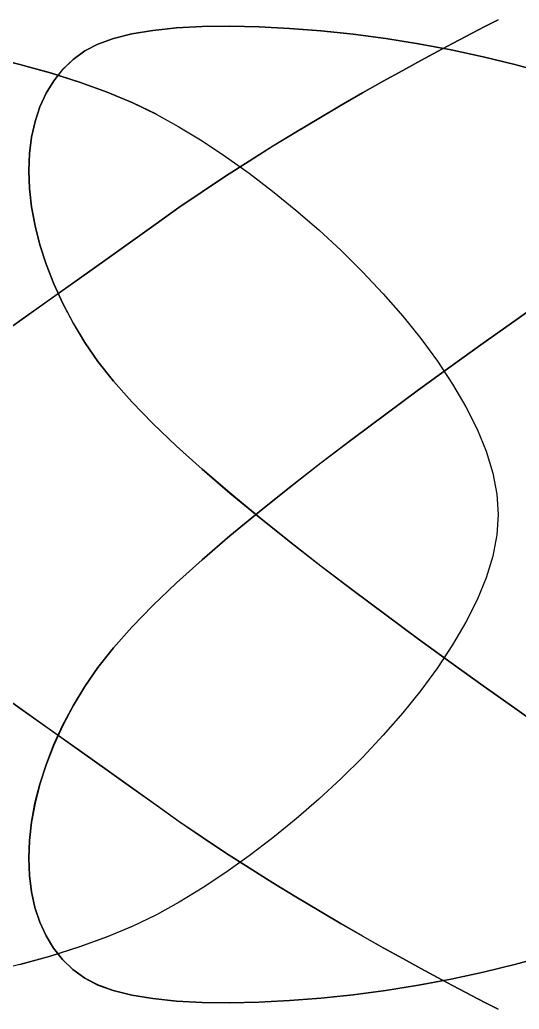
# Model space of a CAD drawing. Header units: metres. Extents: x -872 to 880, y -160 to 160.
# Drawn here: x -234.7 to -73.2, y -160 to 160 of the extents above; entities that cross this region are included whole.
import ezdxf

# ---------------------------------------------------------------- set-up
doc = ezdxf.new("R2010")
doc.units = ezdxf.units.M

msp = doc.modelspace()

# ---------------------------------------------------------------- linework, layer by layer
for p, q in [((-80.458374, 159.7707, -311.76917), (-79.999985, 160.00003, -311.76917)), ((-80.458374, 159.7707, -311.76917), (-79.999985, 160.00003, -311.76917)), ((-79.999985, 160.00003, -311.76917), (-80.457504, 159.77051, -311.76917)), ((-79.999985, 160.00003, -311.76917), (-80.457504, 159.77051, -311.76917)), ((-191.65091, 156.57669, -311.76917), (-184.02328, 157.35823, -311.76917)), ((-191.65091, 156.57669, -311.76917), (-184.02328, 157.35823, -311.76917)), ((-184.02176, 157.3605, -311.76917), (-191.65054, 156.57886, -311.76917)), ((-184.02176, 157.3605, -311.76917), (-191.65054, 156.57886, -311.76917)), ((-184.02328, 157.35823, -311.76917), (-175.70132, 157.80742, -311.76917)), ((-184.02328, 157.35823, -311.76917), (-175.70132, 157.80742, -311.76917)), ((-175.69853, 157.80978, -311.76917), (-184.02176, 157.3605, -311.76917)), ((-175.69853, 157.80978, -311.76917), (-184.02176, 157.3605, -311.76917)), ((-175.70132, 157.80742, -311.76917), (-166.77774, 157.93127, -311.76917)), ((-175.70132, 157.80742, -311.76917), (-166.77774, 157.93127, -311.76917)), ((-166.77356, 157.93372, -311.76917), (-175.69853, 157.80978, -311.76917)), ((-166.77356, 157.93372, -311.76917), (-175.69853, 157.80978, -311.76917)), ((-166.77774, 157.93127, -311.76917), (-157.34518, 157.73683, -311.76917)), ((-166.77774, 157.93127, -311.76917), (-157.34518, 157.73683, -311.76917)), ((-157.33957, 157.73932, -311.76917), (-166.77356, 157.93372, -311.76917)), ((-157.33957, 157.73932, -311.76917), (-166.77356, 157.93372, -311.76917)), ((-157.34518, 157.73683, -311.76917), (-147.49635, 157.23111, -311.76917)), ((-157.34518, 157.73683, -311.76917), (-147.49635, 157.23111, -311.76917)), ((-147.48926, 157.23364, -311.76917), (-157.33957, 157.73932, -311.76917)), ((-147.48926, 157.23364, -311.76917), (-157.33957, 157.73932, -311.76917)), ((-147.49635, 157.23111, -311.76917), (-137.32391, 156.42114, -311.76917)), ((-147.49635, 157.23111, -311.76917), (-137.32391, 156.42114, -311.76917)), ((-137.31534, 156.42369, -311.76917), (-147.48926, 157.23364, -311.76917)), ((-137.31534, 156.42369, -311.76917), (-147.48926, 157.23364, -311.76917)), ((-86.87036, 156.49303, -311.76917), (-83.95088, 157.99683, -311.76917)), ((-86.87036, 156.49303, -311.76917), (-83.95088, 157.99683, -311.76917)), ((-83.948074, 157.99623, -311.76917), (-86.86653, 156.4922, -311.76917)), ((-83.948074, 157.99623, -311.76917), (-86.86653, 156.4922, -311.76917)), ((-83.95088, 157.99683, -311.76917), (-81.79445, 159.09618, -311.76917)), ((-83.95088, 157.99683, -311.76917), (-81.79445, 159.09618, -311.76917)), ((-81.79263, 159.0958, -311.76917), (-83.948074, 157.99623, -311.76917)), ((-81.79263, 159.0958, -311.76917), (-83.948074, 157.99623, -311.76917)), ((-81.79445, 159.09618, -311.76917), (-80.458374, 159.7707, -311.76917)), ((-81.79445, 159.09618, -311.76917), (-80.458374, 159.7707, -311.76917)), ((-80.457504, 159.77051, -311.76917), (-81.79263, 159.0958, -311.76917)), ((-80.457504, 159.77051, -311.76917), (-81.79263, 159.0958, -311.76917)), ((-204.45396, 153.99033, -311.76917), (-209.44319, 152.16939, -311.76917)), ((-204.45396, 153.99033, -311.76917), (-209.44319, 152.16939, -311.76917)), ((-209.44098, 152.16779, -311.76917), (-204.45244, 153.98848, -311.76917)), ((-209.44098, 152.16779, -311.76917), (-204.45244, 153.98848, -311.76917)), ((-198.49219, 155.45781, -311.76917), (-204.45396, 153.99033, -311.76917)), ((-198.49219, 155.45781, -311.76917), (-204.45396, 153.99033, -311.76917)), ((-204.45244, 153.98848, -311.76917), (-198.49152, 155.45578, -311.76917)), ((-204.45244, 153.98848, -311.76917), (-198.49152, 155.45578, -311.76917)), ((-191.65054, 156.57886, -311.76917), (-198.49219, 155.45781, -311.76917)), ((-191.65054, 156.57886, -311.76917), (-198.49219, 155.45781, -311.76917)), ((-198.49152, 155.45578, -311.76917), (-191.65091, 156.57669, -311.76917)), ((-198.49152, 155.45578, -311.76917), (-191.65091, 156.57669, -311.76917)), ((-137.32391, 156.42114, -311.76917), (-126.92058, 155.31395, -311.76917)), ((-137.32391, 156.42114, -311.76917), (-126.92058, 155.31395, -311.76917)), ((-126.91051, 155.3165, -311.76917), (-137.31534, 156.42369, -311.76917)), ((-126.91051, 155.3165, -311.76917), (-137.31534, 156.42369, -311.76917)), ((-126.92058, 155.31395, -311.76917), (-116.37901, 153.91655, -311.76917)), ((-126.92058, 155.31395, -311.76917), (-116.37901, 153.91655, -311.76917)), ((-116.36746, 153.9191, -311.76917), (-126.91051, 155.3165, -311.76917)), ((-116.36746, 153.9191, -311.76917), (-126.91051, 155.3165, -311.76917)), ((-116.37901, 153.91655, -311.76917), (-105.79189, 152.23596, -311.76917)), ((-116.37901, 153.91655, -311.76917), (-105.79189, 152.23596, -311.76917)), ((-105.77893, 152.23851, -311.76917), (-116.36746, 153.9191, -311.76917)), ((-105.77893, 152.23851, -311.76917), (-116.36746, 153.9191, -311.76917)), ((-94.76915, 152.3536, -311.76917), (-90.49556, 154.60516, -311.76917)), ((-94.76915, 152.3536, -311.76917), (-90.49556, 154.60516, -311.76917)), ((-90.49068, 154.60408, -311.76917), (-94.763214, 152.35226, -311.76917)), ((-90.49068, 154.60408, -311.76917), (-94.763214, 152.35226, -311.76917)), ((-90.49556, 154.60516, -311.76917), (-86.87036, 156.49303, -311.76917)), ((-90.49556, 154.60516, -311.76917), (-86.87036, 156.49303, -311.76917)), ((-86.86653, 156.4922, -311.76917), (-90.49068, 154.60408, -311.76917)), ((-86.86653, 156.4922, -311.76917), (-90.49068, 154.60408, -311.76917)), ((-209.44319, 152.16939, -311.76917), (-213.69156, 149.91196, -311.76917)), ((-209.44319, 152.16939, -311.76917), (-213.69156, 149.91196, -311.76917)), ((-213.68884, 149.91064, -311.76917), (-209.44098, 152.16779, -311.76917)), ((-213.68884, 149.91064, -311.76917), (-209.44098, 152.16779, -311.76917)), ((-105.79189, 152.23596, -311.76917), (-95.251915, 150.27922, -311.76917)), ((-105.79189, 152.23596, -311.76917), (-95.251915, 150.27922, -311.76917)), ((-95.23761, 150.28177, -311.76917), (-105.77893, 152.23851, -311.76917)), ((-95.23761, 150.28177, -311.76917), (-105.77893, 152.23851, -311.76917)), ((-99.63382, 149.75873, -311.76917), (-94.76915, 152.3536, -311.76917)), ((-99.63382, 149.75873, -311.76917), (-94.76915, 152.3536, -311.76917)), ((-94.763214, 152.35226, -311.76917), (-99.626816, 149.75713, -311.76917)), ((-94.763214, 152.35226, -311.76917), (-99.626816, 149.75713, -311.76917)), ((-244.85176, 148.05334, -311.76917), (-234.68411, 145.56537, -311.76917)), ((-244.85176, 148.05334, -311.76917), (-234.68411, 145.56537, -311.76917)), ((-234.66743, 145.56792, -311.76917), (-244.83621, 148.0559, -311.76917)), ((-234.66743, 145.56792, -311.76917), (-244.83621, 148.0559, -311.76917)), ((-213.69156, 149.91196, -311.76917), (-217.49274, 147.16093, -311.76917)), ((-213.69156, 149.91196, -311.76917), (-217.49274, 147.16093, -311.76917)), ((-217.48952, 147.15996, -311.76917), (-213.68884, 149.91064, -311.76917)), ((-217.48952, 147.15996, -311.76917), (-213.68884, 149.91064, -311.76917)), ((-105.03224, 146.84091, -311.76917), (-99.63382, 149.75873, -311.76917)), ((-105.03224, 146.84091, -311.76917), (-99.63382, 149.75873, -311.76917)), ((-99.626816, 149.75713, -311.76917), (-105.02417, 146.83905, -311.76917)), ((-99.626816, 149.75713, -311.76917), (-105.02417, 146.83905, -311.76917)), ((-95.251915, 150.27922, -311.76917), (-84.85176, 148.05334, -311.76917)), ((-95.251915, 150.27922, -311.76917), (-84.85176, 148.05334, -311.76917)), ((-84.83621, 148.0559, -311.76917), (-95.23761, 150.28177, -311.76917)), ((-84.83621, 148.0559, -311.76917), (-95.23761, 150.28177, -311.76917)), ((-84.85176, 148.05334, -311.76917), (-74.68411, 145.56537, -311.76917)), ((-84.85176, 148.05334, -311.76917), (-74.68411, 145.56537, -311.76917)), ((-74.667435, 145.56792, -311.76917), (-84.83621, 148.0559, -311.76917)), ((-74.667435, 145.56792, -311.76917), (-84.83621, 148.0559, -311.76917)), ((-234.68411, 145.56537, -311.76917), (-224.84164, 142.82231, -311.76917)), ((-234.68411, 145.56537, -311.76917), (-224.84164, 142.82231, -311.76917)), ((-224.82399, 142.82486, -311.76917), (-234.66743, 145.56792, -311.76917)), ((-224.82399, 142.82486, -311.76917), (-234.66743, 145.56792, -311.76917)), ((-217.49274, 147.16093, -311.76917), (-220.84666, 143.94806, -311.76917)), ((-217.49274, 147.16093, -311.76917), (-220.84666, 143.94806, -311.76917)), ((-220.843, 143.94746, -311.76917), (-217.48952, 147.15996, -311.76917)), ((-220.843, 143.94746, -311.76917), (-217.48952, 147.15996, -311.76917)), ((-110.90709, 143.62054, -311.76917), (-105.03224, 146.84091, -311.76917)), ((-110.90709, 143.62054, -311.76917), (-105.03224, 146.84091, -311.76917)), ((-105.02417, 146.83905, -311.76917), (-110.897964, 143.61842, -311.76917)), ((-105.02417, 146.83905, -311.76917), (-110.897964, 143.61842, -311.76917)), ((-74.68411, 145.56537, -311.76917), (-64.841644, 142.82231, -311.76917)), ((-74.68411, 145.56537, -311.76917), (-64.841644, 142.82231, -311.76917)), ((-64.82398, 142.82486, -311.76917), (-74.667435, 145.56792, -311.76917)), ((-64.82398, 142.82486, -311.76917), (-74.667435, 145.56792, -311.76917)), ((-224.84164, 142.82231, -311.76917), (-215.41705, 139.83119, -311.76917)), ((-224.84164, 142.82231, -311.76917), (-215.41705, 139.83119, -311.76917)), ((-215.39857, 139.83376, -311.76917), (-224.82399, 142.82486, -311.76917)), ((-215.39857, 139.83376, -311.76917), (-224.82399, 142.82486, -311.76917)), ((-220.84666, 143.94806, -311.76917), (-223.75336, 140.30508, -311.76917)), ((-220.84666, 143.94806, -311.76917), (-223.75336, 140.30508, -311.76917)), ((-223.74931, 140.30493, -311.76917), (-220.843, 143.94746, -311.76917)), ((-223.74931, 140.30493, -311.76917), (-220.843, 143.94746, -311.76917)), ((-117.201035, 140.11798, -311.76917), (-110.90709, 143.62054, -311.76917)), ((-117.201035, 140.11798, -311.76917), (-110.90709, 143.62054, -311.76917)), ((-110.897964, 143.61842, -311.76917), (-117.19088, 140.11563, -311.76917)), ((-110.897964, 143.61842, -311.76917), (-117.19088, 140.11563, -311.76917)), ((-223.75336, 140.30508, -311.76917), (-226.21281, 136.26378, -311.76917)), ((-223.75336, 140.30508, -311.76917), (-226.21281, 136.26378, -311.76917)), ((-226.20844, 136.26411, -311.76917), (-223.74931, 140.30493, -311.76917)), ((-226.20844, 136.26411, -311.76917), (-223.74931, 140.30493, -311.76917)), ((-215.41705, 139.83119, -311.76917), (-206.50302, 136.59903, -311.76917)), ((-215.41705, 139.83119, -311.76917), (-206.50302, 136.59903, -311.76917)), ((-206.48392, 136.60162, -311.76917), (-215.39857, 139.83376, -311.76917)), ((-206.48392, 136.60162, -311.76917), (-215.39857, 139.83376, -311.76917)), ((-123.856766, 136.35362, -311.76917), (-117.201035, 140.11798, -311.76917)), ((-123.856766, 136.35362, -311.76917), (-117.201035, 140.11798, -311.76917)), ((-117.19088, 140.11563, -311.76917), (-123.84561, 136.35104, -311.76917)), ((-117.19088, 140.11563, -311.76917), (-123.84561, 136.35104, -311.76917)), ((-226.21281, 136.26378, -311.76917), (-228.22504, 131.85591, -311.76917)), ((-226.21281, 136.26378, -311.76917), (-228.22504, 131.85591, -311.76917)), ((-228.22038, 131.85675, -311.76917), (-226.20844, 136.26411, -311.76917)), ((-228.22038, 131.85675, -311.76917), (-226.20844, 136.26411, -311.76917)), ((-206.50302, 136.59903, -311.76917), (-198.19221, 133.13286, -311.76917)), ((-206.50302, 136.59903, -311.76917), (-198.19221, 133.13286, -311.76917)), ((-198.1727, 133.1355, -311.76917), (-206.48392, 136.60162, -311.76917)), ((-198.1727, 133.1355, -311.76917), (-206.48392, 136.60162, -311.76917)), ((-130.81696, 132.34784, -311.76917), (-123.856766, 136.35362, -311.76917)), ((-130.81696, 132.34784, -311.76917), (-123.856766, 136.35362, -311.76917)), ((-123.84561, 136.35104, -311.76917), (-130.80484, 132.34505, -311.76917)), ((-123.84561, 136.35104, -311.76917), (-130.80484, 132.34505, -311.76917)), ((-228.22504, 131.85591, -311.76917), (-229.79004, 127.11323, -311.76917)), ((-228.22504, 131.85591, -311.76917), (-229.79004, 127.11323, -311.76917)), ((-229.78516, 127.1146, -311.76917), (-228.22038, 131.85675, -311.76917)), ((-229.78516, 127.1146, -311.76917), (-228.22038, 131.85675, -311.76917)), ((-198.19221, 133.13286, -311.76917), (-190.57733, 129.4397, -311.76917)), ((-198.19221, 133.13286, -311.76917), (-190.57733, 129.4397, -311.76917)), ((-190.55763, 129.44241, -311.76917), (-198.1727, 133.1355, -311.76917)), ((-190.55763, 129.44241, -311.76917), (-198.1727, 133.1355, -311.76917)), ((-138.02428, 128.121, -311.76917), (-130.81696, 132.34784, -311.76917)), ((-138.02428, 128.121, -311.76917), (-130.81696, 132.34784, -311.76917)), ((-130.80484, 132.34505, -311.76917), (-138.01126, 128.11803, -311.76917)), ((-130.80484, 132.34505, -311.76917), (-138.01126, 128.11803, -311.76917)), ((-190.57733, 129.4397, -311.76917), (-183.24521, 125.3753, -311.76917)), ((-190.57733, 129.4397, -311.76917), (-183.24521, 125.3753, -311.76917)), ((-145.42142, 123.6935, -311.76917), (-138.02428, 128.121, -311.76917)), ((-145.42142, 123.6935, -311.76917), (-138.02428, 128.121, -311.76917)), ((-138.01126, 128.11803, -311.76917), (-145.40753, 123.69037, -311.76917)), ((-138.01126, 128.11803, -311.76917), (-145.40753, 123.69037, -311.76917)), ((-229.79004, 127.11323, -311.76917), (-230.90782, 122.0675, -311.76917)), ((-229.79004, 127.11323, -311.76917), (-230.90782, 122.0675, -311.76917)), ((-230.90276, 122.06942, -311.76917), (-229.78516, 127.1146, -311.76917)), ((-230.90276, 122.06942, -311.76917), (-229.78516, 127.1146, -311.76917)), ((-183.24521, 125.3753, -311.76917), (-175.75903, 120.81729, -311.76917)), ((-183.24521, 125.3753, -311.76917), (-175.75903, 120.81729, -311.76917)), ((-230.90782, 122.0675, -311.76917), (-231.57838, 116.75047, -311.76917)), ((-230.90782, 122.0675, -311.76917), (-231.57838, 116.75047, -311.76917)), ((-231.5732, 116.75295, -311.76917), (-230.90276, 122.06942, -311.76917)), ((-231.5732, 116.75295, -311.76917), (-230.90276, 122.06942, -311.76917)), ((-152.95103, 119.0857, -311.76917), (-145.42142, 123.6935, -311.76917)), ((-152.95103, 119.0857, -311.76917), (-145.42142, 123.6935, -311.76917)), ((-145.40753, 123.69037, -311.76917), (-152.93637, 119.08245, -311.76917)), ((-145.40753, 123.69037, -311.76917), (-152.93637, 119.08245, -311.76917)), ((-175.75903, 120.81729, -311.76917), (-168.17615, 115.80573, -311.76917)), ((-175.75903, 120.81729, -311.76917), (-168.17615, 115.80573, -311.76917)), ((-160.55583, 114.31799, -311.76917), (-152.95103, 119.0857, -311.76917)), ((-160.55583, 114.31799, -311.76917), (-152.95103, 119.0857, -311.76917)), ((-152.93637, 119.08245, -311.76917), (-160.54045, 114.31466, -311.76917)), ((-152.93637, 119.08245, -311.76917), (-160.54045, 114.31466, -311.76917)), ((-231.57838, 116.75047, -311.76917), (-231.80173, 111.193924, -311.76917)), ((-231.57838, 116.75047, -311.76917), (-231.80173, 111.193924, -311.76917)), ((-231.79646, 111.19696, -311.76917), (-231.5732, 116.75295, -311.76917)), ((-231.79646, 111.19696, -311.76917), (-231.5732, 116.75295, -311.76917)), ((-168.17615, 115.80573, -311.76917), (-160.55385, 110.380646, -311.76917)), ((-168.17615, 115.80573, -311.76917), (-160.55385, 110.380646, -311.76917)), ((-168.17847, 109.41074, -311.76917), (-160.55583, 114.31799, -311.76917)), ((-168.17847, 109.41074, -311.76917), (-160.55583, 114.31799, -311.76917)), ((-160.54045, 114.31466, -311.76917), (-168.16246, 109.40737, -311.76917)), ((-160.54045, 114.31466, -311.76917), (-168.16246, 109.40737, -311.76917)), ((-231.80173, 111.193924, -311.76917), (-231.57787, 105.42961, -311.76917)), ((-231.80173, 111.193924, -311.76917), (-231.57787, 105.42961, -311.76917)), ((-231.57257, 105.43319, -311.76917), (-231.79646, 111.19696, -311.76917)), ((-231.57257, 105.43319, -311.76917), (-231.79646, 111.19696, -311.76917)), ((-175.76163, 104.38434, -311.76917), (-168.17847, 109.41074, -311.76917)), ((-175.76163, 104.38434, -311.76917), (-168.17847, 109.41074, -311.76917)), ((-168.16246, 109.40737, -311.76917), (-175.74509, 104.380974, -311.76917)), ((-168.16246, 109.40737, -311.76917), (-175.74509, 104.380974, -311.76917)), ((-160.55385, 110.380646, -311.76917), (-152.94945, 104.58205, -311.76917)), ((-160.55385, 110.380646, -311.76917), (-152.94945, 104.58205, -311.76917)), ((-231.57787, 105.42961, -311.76917), (-230.9068, 99.48929, -311.76917)), ((-231.57787, 105.42961, -311.76917), (-230.9068, 99.48929, -311.76917)), ((-230.90152, 99.4934, -311.76917), (-231.57257, 105.43319, -311.76917)), ((-230.90152, 99.4934, -311.76917), (-231.57257, 105.43319, -311.76917)), ((-183.24799, 99.259155, -311.76917), (-175.76163, 104.38434, -311.76917)), ((-183.24799, 99.259155, -311.76917), (-175.76163, 104.38434, -311.76917)), ((-175.74509, 104.380974, -311.76917), (-183.23102, 99.255844, -311.76917)), ((-175.74509, 104.380974, -311.76917), (-183.23102, 99.255844, -311.76917)), ((-152.94945, 104.58205, -311.76917), (-145.42026, 98.44996, -311.76917)), ((-152.94945, 104.58205, -311.76917), (-145.42026, 98.44996, -311.76917)), ((-230.9068, 99.48929, -311.76917), (-229.78853, 93.404724, -311.76917)), ((-230.9068, 99.48929, -311.76917), (-229.78853, 93.404724, -311.76917)), ((-229.78331, 93.40934, -311.76917), (-230.90152, 99.4934, -311.76917)), ((-229.78331, 93.40934, -311.76917), (-230.90152, 99.4934, -311.76917)), ((-190.58023, 94.055595, -311.76917), (-183.24799, 99.259155, -311.76917)), ((-190.58023, 94.055595, -311.76917), (-183.24799, 99.259155, -311.76917)), ((-183.23102, 99.255844, -311.76917), (-190.56293, 94.05237, -311.76917)), ((-183.23102, 99.255844, -311.76917), (-190.56293, 94.05237, -311.76917)), ((-145.42026, 98.44996, -311.76917), (-138.02356, 92.0244, -311.76917)), ((-145.42026, 98.44996, -311.76917), (-138.02356, 92.0244, -311.76917)), ((-229.78853, 93.404724, -311.76917), (-228.22305, 87.20768, -311.76917)), ((-229.78853, 93.404724, -311.76917), (-228.22305, 87.20768, -311.76917)), ((-228.21794, 87.21276, -311.76917), (-229.78331, 93.40934, -311.76917)), ((-228.21794, 87.21276, -311.76917), (-229.78331, 93.40934, -311.76917)), ((-198.19513, 88.58215, -311.76917), (-190.58023, 94.055595, -311.76917)), ((-198.19513, 88.58215, -311.76917), (-190.58023, 94.055595, -311.76917)), ((-190.56293, 94.05237, -311.76917), (-198.17757, 88.5791, -311.76917)), ((-190.56293, 94.05237, -311.76917), (-198.17757, 88.5791, -311.76917)), ((-138.02356, 92.0244, -311.76917), (-130.8167, 85.34539, -311.76917)), ((-138.02356, 92.0244, -311.76917), (-130.8167, 85.34539, -311.76917)), ((-228.22305, 87.20768, -311.76917), (-226.21039, 80.92991, -311.76917)), ((-228.22305, 87.20768, -311.76917), (-226.21039, 80.92991, -311.76917)), ((-226.20541, 80.93542, -311.76917), (-228.21794, 87.21276, -311.76917)), ((-226.20541, 80.93542, -311.76917), (-228.21794, 87.21276, -311.76917)), ((-206.50587, 82.66341, -311.76917), (-198.19513, 88.58215, -311.76917)), ((-206.50587, 82.66341, -311.76917), (-198.19513, 88.58215, -311.76917)), ((-198.17757, 88.5791, -311.76917), (-206.48816, 82.660645, -311.76917)), ((-198.17757, 88.5791, -311.76917), (-206.48816, 82.660645, -311.76917)), ((-130.8167, 85.34539, -311.76917), (-123.85696, 78.45295, -311.76917)), ((-130.8167, 85.34539, -311.76917), (-123.85696, 78.45295, -311.76917)), ((-226.21039, 80.92991, -311.76917), (-223.75052, 74.60318, -311.76917)), ((-226.21039, 80.92991, -311.76917), (-223.75052, 74.60318, -311.76917)), ((-223.74574, 74.60906, -311.76917), (-226.20541, 80.93542, -311.76917)), ((-223.74574, 74.60906, -311.76917), (-226.20541, 80.93542, -311.76917)), ((-215.4198, 76.34373, -311.76917), (-206.50587, 82.66341, -311.76917)), ((-215.4198, 76.34373, -311.76917), (-206.50587, 82.66341, -311.76917)), ((-206.48816, 82.660645, -311.76917), (-215.40202, 76.34133, -311.76917)), ((-206.48816, 82.660645, -311.76917), (-215.40202, 76.34133, -311.76917)), ((-123.85696, 78.45295, -311.76917), (-117.201645, 71.3871, -311.76917)), ((-123.85696, 78.45295, -311.76917), (-117.201645, 71.3871, -311.76917)), ((-224.84424, 69.66748, -311.76917), (-215.4198, 76.34373, -311.76917)), ((-224.84424, 69.66748, -311.76917), (-215.4198, 76.34373, -311.76917)), ((-215.40202, 76.34133, -311.76917), (-224.82646, 69.66553, -311.76917)), ((-215.40202, 76.34133, -311.76917), (-224.82646, 69.66553, -311.76917)), ((-223.75052, 74.60318, -311.76917), (-220.84346, 68.25925, -311.76917)), ((-223.75052, 74.60318, -311.76917), (-220.84346, 68.25925, -311.76917)), ((-220.83893, 68.26544, -311.76917), (-223.74574, 74.60906, -311.76917)), ((-220.83893, 68.26544, -311.76917), (-223.74574, 74.60906, -311.76917)), ((-117.201645, 71.3871, -311.76917), (-110.90808, 64.18786, -311.76917)), ((-117.201645, 71.3871, -311.76917), (-110.90808, 64.18786, -311.76917)), ((-234.68652, 62.67904, -311.76917), (-224.84424, 69.66748, -311.76917)), ((-234.68652, 62.67904, -311.76917), (-224.84424, 69.66748, -311.76917)), ((-224.82646, 69.66553, -311.76917), (-234.66882, 62.67759, -311.76917)), ((-224.82646, 69.66553, -311.76917), (-234.66882, 62.67759, -311.76917)), ((-220.84346, 68.25925, -311.76917), (-217.48923, 61.92988, -311.76917)), ((-220.84346, 68.25925, -311.76917), (-217.48923, 61.92988, -311.76917)), ((-217.48497, 61.936317, -311.76917), (-220.83893, 68.26544, -311.76917)), ((-217.48497, 61.936317, -311.76917), (-220.83893, 68.26544, -311.76917)), ((-74.68652, 62.67904, -311.76917), (-64.844246, 69.66748, -311.76917)), ((-74.68652, 62.67904, -311.76917), (-64.844246, 69.66748, -311.76917)), ((-64.82647, 69.66553, -311.76917), (-74.668816, 62.67759, -311.76917)), ((-64.82647, 69.66553, -311.76917), (-74.668816, 62.67759, -311.76917)), ((-110.90808, 64.18786, -311.76917), (-105.033554, 56.89525, -311.76917)), ((-110.90808, 64.18786, -311.76917), (-105.033554, 56.89525, -311.76917)), ((-244.85397, 55.422775, -311.76917), (-234.68652, 62.67904, -311.76917)), ((-244.85397, 55.422775, -311.76917), (-234.68652, 62.67904, -311.76917)), ((-234.66882, 62.67759, -311.76917), (-244.8364, 55.421875, -311.76917)), ((-234.66882, 62.67759, -311.76917), (-244.8364, 55.421875, -311.76917)), ((-217.48923, 61.92988, -311.76917), (-213.6878, 55.64683, -311.76917)), ((-217.48923, 61.92988, -311.76917), (-213.6878, 55.64683, -311.76917)), ((-213.68387, 55.65344, -311.76917), (-217.48497, 61.936317, -311.76917)), ((-213.68387, 55.65344, -311.76917), (-217.48497, 61.936317, -311.76917)), ((-84.853966, 55.422775, -311.76917), (-74.68652, 62.67904, -311.76917)), ((-84.853966, 55.422775, -311.76917), (-74.68652, 62.67904, -311.76917)), ((-74.668816, 62.67759, -311.76917), (-84.836395, 55.421875, -311.76917)), ((-74.668816, 62.67759, -311.76917), (-84.836395, 55.421875, -311.76917)), ((-213.6878, 55.64683, -311.76917), (-209.43921, 49.441868, -311.76917)), ((-213.6878, 55.64683, -311.76917), (-209.43921, 49.441868, -311.76917)), ((-209.43567, 49.448593, -311.76917), (-213.68387, 55.65344, -311.76917)), ((-209.43567, 49.448593, -311.76917), (-213.68387, 55.65344, -311.76917)), ((-105.033554, 56.89525, -311.76917), (-99.63539, 49.549286, -311.76917)), ((-105.033554, 56.89525, -311.76917), (-99.63539, 49.549286, -311.76917)), ((-95.2539, 47.943054, -311.76917), (-84.853966, 55.422775, -311.76917)), ((-95.2539, 47.943054, -311.76917), (-84.853966, 55.422775, -311.76917)), ((-84.836395, 55.421875, -311.76917), (-95.23653, 47.942738, -311.76917)), ((-84.836395, 55.421875, -311.76917), (-95.23653, 47.942738, -311.76917)), ((-209.43921, 49.441868, -311.76917), (-204.44986, 43.095127, -311.76917)), ((-209.43921, 49.441868, -311.76917), (-204.44986, 43.095127, -311.76917)), ((-204.44678, 43.10183, -311.76917), (-209.43567, 49.448593, -311.76917)), ((-204.44678, 43.10183, -311.76917), (-209.43567, 49.448593, -311.76917)), ((-99.63539, 49.549286, -311.76917), (-94.77089, 42.189995, -311.76917)), ((-99.63539, 49.549286, -311.76917), (-94.77089, 42.189995, -311.76917)), ((-105.79364, 40.284245, -311.76917), (-95.2539, 47.943054, -311.76917)), ((-105.79364, 40.284245, -311.76917), (-95.2539, 47.943054, -311.76917)), ((-95.23653, 47.942738, -311.76917), (-105.77653, 40.28454, -311.76917)), ((-95.23653, 47.942738, -311.76917), (-105.77653, 40.28454, -311.76917)), ((-204.44986, 43.095127, -311.76917), (-198.488, 36.39512, -311.76917)), ((-204.44986, 43.095127, -311.76917), (-198.488, 36.39512, -311.76917)), ((-198.48552, 36.401722, -311.76917), (-204.44678, 43.10183, -311.76917)), ((-198.48552, 36.401722, -311.76917), (-204.44678, 43.10183, -311.76917)), ((-94.77089, 42.189995, -311.76917), (-90.49736, 34.85739, -311.76917)), ((-94.77089, 42.189995, -311.76917), (-90.49736, 34.85739, -311.76917)), ((-116.38052, 32.49072, -311.76917), (-105.79364, 40.284245, -311.76917)), ((-116.38052, 32.49072, -311.76917), (-105.79364, 40.284245, -311.76917)), ((-105.77653, 40.28454, -311.76917), (-116.36372, 32.49164, -311.76917)), ((-105.77653, 40.28454, -311.76917), (-116.36372, 32.49164, -311.76917)), ((-198.488, 36.39512, -311.76917), (-191.64636, 29.386211, -311.76917)), ((-198.488, 36.39512, -311.76917), (-191.64636, 29.386211, -311.76917)), ((-191.64458, 29.392637, -311.76917), (-198.48552, 36.401722, -311.76917)), ((-191.64458, 29.392637, -311.76917), (-198.48552, 36.401722, -311.76917)), ((-126.921875, 24.606842, -311.76917), (-116.38052, 32.49072, -311.76917)), ((-126.921875, 24.606842, -311.76917), (-116.38052, 32.49072, -311.76917)), ((-116.36372, 32.49164, -311.76917), (-126.90544, 24.60839, -311.76917)), ((-116.36372, 32.49164, -311.76917), (-126.90544, 24.60839, -311.76917)), ((-90.49736, 34.85739, -311.76917), (-86.8721, 27.591497, -311.76917)), ((-90.49736, 34.85739, -311.76917), (-86.8721, 27.591497, -311.76917)), ((-191.64636, 29.386211, -311.76917), (-184.01758, 22.112762, -311.76917)), ((-191.64636, 29.386211, -311.76917), (-184.01758, 22.112762, -311.76917)), ((-184.01663, 22.118942, -311.76917), (-191.64458, 29.392637, -311.76917)), ((-184.01663, 22.118942, -311.76917), (-191.64458, 29.392637, -311.76917)), ((-86.8721, 27.591497, -311.76917), (-83.95242, 20.432333, -311.76917)), ((-86.8721, 27.591497, -311.76917), (-83.95242, 20.432333, -311.76917)), ((-137.32501, 16.676987, -311.76917), (-126.921875, 24.606842, -311.76917)), ((-137.32501, 16.676987, -311.76917), (-126.921875, 24.606842, -311.76917)), ((-126.90544, 24.60839, -311.76917), (-137.30899, 16.679155, -311.76917)), ((-126.90544, 24.60839, -311.76917), (-137.30899, 16.679155, -311.76917)), ((-184.01758, 22.112762, -311.76917), (-175.69441, 14.619129, -311.76917)), ((-184.01758, 22.112762, -311.76917), (-175.69441, 14.619129, -311.76917)), ((-175.69437, 14.625005, -311.76917), (-184.01663, 22.118942, -311.76917)), ((-175.69437, 14.625005, -311.76917), (-184.01663, 22.118942, -311.76917)), ((-83.95242, 20.432333, -311.76917), (-81.79564, 13.419918, -311.76917)), ((-83.95242, 20.432333, -311.76917), (-81.79564, 13.419918, -311.76917)), ((-147.49728, 8.745522, -311.76917), (-137.32501, 16.676987, -311.76917)), ((-147.49728, 8.745522, -311.76917), (-137.32501, 16.676987, -311.76917)), ((-137.30899, 16.679155, -311.76917), (-147.48172, 8.74829, -311.76917)), ((-137.30899, 16.679155, -311.76917), (-147.48172, 8.74829, -311.76917)), ((-175.69441, 14.619129, -311.76917), (-166.76953, 6.94967, -311.76917)), ((-175.69441, 14.619129, -311.76917), (-166.76953, 6.94967, -311.76917)), ((-166.7705, 6.955189, -311.76917), (-175.69437, 14.625005, -311.76917)), ((-166.7705, 6.955189, -311.76917), (-175.69437, 14.625005, -311.76917)), ((-81.79564, 13.419918, -311.76917), (-80.45906, 6.594273, -311.76917)), ((-81.79564, 13.419918, -311.76917), (-80.45906, 6.594273, -311.76917)), ((-157.33766, -0.846139, -311.76917), (-166.7705, 6.955189, -311.76917)), ((-157.33766, -0.846139, -311.76917), (-166.7705, 6.955189, -311.76917)), ((-166.76953, 6.94967, -311.76917), (-157.33566, -0.851257, -311.76917)), ((-166.76953, 6.94967, -311.76917), (-157.33566, -0.851257, -311.76917)), ((-157.346, 0.856816, -311.76917), (-147.49728, 8.745522, -311.76917)), ((-157.346, 0.856816, -311.76917), (-147.49728, 8.745522, -311.76917)), ((-147.48172, 8.74829, -311.76917), (-157.33093, 0.860153, -311.76917)), ((-147.48172, 8.74829, -311.76917), (-157.33093, 0.860153, -311.76917)), ((-80.45906, 6.594273, -311.76917), (-79.999985, -0.004583, -311.76917)), ((-80.45906, 6.594273, -311.76917), (-79.999985, -0.004583, -311.76917)), ((-166.77847, -6.944762, -311.76917), (-157.346, 0.856816, -311.76917)), ((-166.77847, -6.944762, -311.76917), (-157.346, 0.856816, -311.76917)), ((-157.33093, 0.860153, -311.76917), (-166.76395, -6.940898, -311.76917)), ((-157.33093, 0.860153, -311.76917), (-166.76395, -6.940898, -311.76917)), ((-147.48857, -8.734611, -311.76917), (-157.33766, -0.846139, -311.76917)), ((-147.48857, -8.734611, -311.76917), (-157.33766, -0.846139, -311.76917)), ((-157.33566, -0.851257, -311.76917), (-147.48547, -8.739294, -311.76917)), ((-157.33566, -0.851257, -311.76917), (-147.48547, -8.739294, -311.76917)), ((-79.999985, -0.004583, -311.76917), (-80.45651, -6.60342, -311.76917)), ((-79.999985, -0.004583, -311.76917), (-80.45651, -6.60342, -311.76917)), ((-175.70204, -14.614841, -311.76917), (-166.77847, -6.944762, -311.76917)), ((-175.70204, -14.614841, -311.76917), (-166.77847, -6.944762, -311.76917)), ((-166.76395, -6.940898, -311.76917), (-175.68808, -14.610506, -311.76917)), ((-166.76395, -6.940898, -311.76917), (-175.68808, -14.610506, -311.76917)), ((-137.31592, -16.665861, -311.76917), (-147.48857, -8.734611, -311.76917)), ((-137.31592, -16.665861, -311.76917), (-147.48857, -8.734611, -311.76917)), ((-147.48547, -8.739294, -311.76917), (-137.3117, -16.670082, -311.76917)), ((-147.48547, -8.739294, -311.76917), (-137.3117, -16.670082, -311.76917)), ((-80.45651, -6.60342, -311.76917), (-81.79028, -13.429016, -311.76917)), ((-80.45651, -6.60342, -311.76917), (-81.79028, -13.429016, -311.76917)), ((-184.02403, -22.109055, -311.76917), (-175.70204, -14.614841, -311.76917)), ((-184.02403, -22.109055, -311.76917), (-175.70204, -14.614841, -311.76917)), ((-175.68808, -14.610506, -311.76917), (-184.01068, -22.104311, -311.76917)), ((-175.68808, -14.610506, -311.76917), (-184.01068, -22.104311, -311.76917)), ((-81.79028, -13.429016, -311.76917), (-83.94406, -20.441353, -311.76917)), ((-81.79028, -13.429016, -311.76917), (-83.94406, -20.441353, -311.76917)), ((-126.91236, -24.595524, -311.76917), (-137.31592, -16.665861, -311.76917)), ((-126.91236, -24.595524, -311.76917), (-137.31592, -16.665861, -311.76917)), ((-137.3117, -16.670082, -311.76917), (-126.90704, -24.599266, -311.76917)), ((-137.3117, -16.670082, -311.76917), (-126.90704, -24.599266, -311.76917)), ((-191.65178, -29.38303, -311.76917), (-184.02403, -22.109055, -311.76917)), ((-191.65178, -29.38303, -311.76917), (-184.02403, -22.109055, -311.76917)), ((-184.01068, -22.104311, -311.76917), (-191.63907, -29.377956, -311.76917)), ((-184.01068, -22.104311, -311.76917), (-191.63907, -29.377956, -311.76917)), ((-83.94406, -20.441353, -311.76917), (-86.860565, -27.60041, -311.76917)), ((-83.94406, -20.441353, -311.76917), (-86.860565, -27.60041, -311.76917)), ((-116.370605, -32.479233, -311.76917), (-126.91236, -24.595524, -311.76917)), ((-116.370605, -32.479233, -311.76917), (-126.91236, -24.595524, -311.76917)), ((-126.90704, -24.599266, -311.76917), (-116.3642, -32.482483, -311.76917)), ((-126.90704, -24.599266, -311.76917), (-116.3642, -32.482483, -311.76917)), ((-86.860565, -27.60041, -311.76917), (-90.482544, -34.866173, -311.76917)), ((-86.860565, -27.60041, -311.76917), (-90.482544, -34.866173, -311.76917)), ((-198.4926, -36.3924, -311.76917), (-191.65178, -29.38303, -311.76917)), ((-198.4926, -36.3924, -311.76917), (-191.65178, -29.38303, -311.76917)), ((-191.63907, -29.377956, -311.76917), (-198.48055, -36.387085, -311.76917)), ((-191.63907, -29.377956, -311.76917), (-198.48055, -36.387085, -311.76917)), ((-105.78334, -40.27262, -311.76917), (-116.370605, -32.479233, -311.76917)), ((-105.78334, -40.27262, -311.76917), (-116.370605, -32.479233, -311.76917)), ((-116.3642, -32.482483, -311.76917), (-105.77585, -40.27538, -311.76917)), ((-116.3642, -32.482483, -311.76917), (-105.77585, -40.27538, -311.76917)), ((-90.482544, -34.866173, -311.76917), (-94.75273, -42.198624, -311.76917)), ((-90.482544, -34.866173, -311.76917), (-94.75273, -42.198624, -311.76917)), ((-204.45383, -43.092793, -311.76917), (-198.4926, -36.3924, -311.76917)), ((-204.45383, -43.092793, -311.76917), (-198.4926, -36.3924, -311.76917)), ((-198.48055, -36.387085, -311.76917), (-204.44244, -43.087337, -311.76917)), ((-198.48055, -36.387085, -311.76917), (-204.44244, -43.087337, -311.76917)), ((-95.24323, -47.93132, -311.76917), (-105.78334, -40.27262, -311.76917)), ((-95.24323, -47.93132, -311.76917), (-105.78334, -40.27262, -311.76917)), ((-105.77585, -40.27538, -311.76917), (-95.234726, -47.933594, -311.76917)), ((-105.77585, -40.27538, -311.76917), (-95.234726, -47.933594, -311.76917)), ((-209.44278, -49.439835, -311.76917), (-204.45383, -43.092793, -311.76917)), ((-209.44278, -49.439835, -311.76917), (-204.45383, -43.092793, -311.76917)), ((-204.44244, -43.087337, -311.76917), (-209.43208, -49.434357, -311.76917)), ((-204.44244, -43.087337, -311.76917), (-209.43208, -49.434357, -311.76917)), ((-94.75273, -42.198624, -311.76917), (-99.61386, -49.557743, -311.76917)), ((-94.75273, -42.198624, -311.76917), (-99.61386, -49.557743, -311.76917)), ((-84.84298, -55.410965, -311.76917), (-95.24323, -47.93132, -311.76917)), ((-84.84298, -55.410965, -311.76917), (-95.24323, -47.93132, -311.76917)), ((-95.234726, -47.933594, -311.76917), (-84.83352, -55.412773, -311.76917)), ((-95.234726, -47.933594, -311.76917), (-84.83352, -55.412773, -311.76917)), ((-213.69124, -55.645027, -311.76917), (-209.44278, -49.439835, -311.76917)), ((-213.69124, -55.645027, -311.76917), (-209.44278, -49.439835, -311.76917)), ((-209.43208, -49.434357, -311.76917), (-213.68118, -55.639626, -311.76917)), ((-209.43208, -49.434357, -311.76917), (-213.68118, -55.639626, -311.76917)), ((-99.61386, -49.557743, -311.76917), (-105.00867, -56.903515, -311.76917)), ((-99.61386, -49.557743, -311.76917), (-105.00867, -56.903515, -311.76917)), ((-234.67526, -62.66719, -311.76917), (-244.84297, -55.410965, -311.76917)), ((-234.67526, -62.66719, -311.76917), (-244.84297, -55.410965, -311.76917)), ((-244.83351, -55.412773, -311.76917), (-234.66493, -62.668556, -311.76917)), ((-244.83351, -55.412773, -311.76917), (-234.66493, -62.668556, -311.76917)), ((-217.49278, -61.928253, -311.76917), (-213.69124, -55.645027, -311.76917)), ((-217.49278, -61.928253, -311.76917), (-213.69124, -55.645027, -311.76917)), ((-213.68118, -55.639626, -311.76917), (-217.48334, -61.92308, -311.76917)), ((-213.68118, -55.639626, -311.76917), (-217.48334, -61.92308, -311.76917)), ((-105.00867, -56.903515, -311.76917), (-110.87988, -64.19592, -311.76917)), ((-105.00867, -56.903515, -311.76917), (-110.87988, -64.19592, -311.76917)), ((-74.67526, -62.66719, -311.76917), (-84.84298, -55.410965, -311.76917)), ((-74.67526, -62.66719, -311.76917), (-84.84298, -55.410965, -311.76917)), ((-84.83352, -55.412773, -311.76917), (-74.66493, -62.668556, -311.76917)), ((-84.83352, -55.412773, -311.76917), (-74.66493, -62.668556, -311.76917)), ((-224.83276, -69.65563, -311.76917), (-234.67526, -62.66719, -311.76917)), ((-224.83276, -69.65563, -311.76917), (-234.67526, -62.66719, -311.76917)), ((-234.66493, -62.668556, -311.76917), (-224.82166, -69.656586, -311.76917)), ((-234.66493, -62.668556, -311.76917), (-224.82166, -69.656586, -311.76917)), ((-220.84737, -68.25776, -311.76917), (-217.49278, -61.928253, -311.76917)), ((-220.84737, -68.25776, -311.76917), (-217.49278, -61.928253, -311.76917)), ((-217.48334, -61.92308, -311.76917), (-220.83849, -68.25293, -311.76917)), ((-217.48334, -61.92308, -311.76917), (-220.83849, -68.25293, -311.76917)), ((-64.83276, -69.65563, -311.76917), (-74.67526, -62.66719, -311.76917)), ((-64.83276, -69.65563, -311.76917), (-74.67526, -62.66719, -311.76917)), ((-74.66493, -62.668556, -311.76917), (-64.82166, -69.656586, -311.76917)), ((-74.66493, -62.668556, -311.76917), (-64.82166, -69.656586, -311.76917)), ((-110.87988, -64.19592, -311.76917), (-117.17024, -71.39494, -311.76917)), ((-110.87988, -64.19592, -311.76917), (-117.17024, -71.39494, -311.76917)), ((-215.40817, -76.33192, -311.76917), (-224.83276, -69.65563, -311.76917)), ((-215.40817, -76.33192, -311.76917), (-224.83276, -69.65563, -311.76917)), ((-224.82166, -69.656586, -311.76917), (-215.39642, -76.332504, -311.76917)), ((-224.82166, -69.656586, -311.76917), (-215.39642, -76.332504, -311.76917)), ((-223.75496, -74.60178, -311.76917), (-220.84737, -68.25776, -311.76917)), ((-223.75496, -74.60178, -311.76917), (-220.84737, -68.25776, -311.76917)), ((-220.83849, -68.25293, -311.76917), (-223.74663, -74.597404, -311.76917)), ((-220.83849, -68.25293, -311.76917), (-223.74663, -74.597404, -311.76917)), ((-117.17024, -71.39494, -311.76917), (-123.82249, -78.46056, -311.76917)), ((-117.17024, -71.39494, -311.76917), (-123.82249, -78.46056, -311.76917)), ((-226.21553, -80.92857, -311.76917), (-223.75496, -74.60178, -311.76917)), ((-226.21553, -80.92857, -311.76917), (-223.75496, -74.60178, -311.76917)), ((-223.74663, -74.597404, -311.76917), (-226.20773, -80.92473, -311.76917)), ((-223.74663, -74.597404, -311.76917), (-226.20773, -80.92473, -311.76917)), ((-206.49417, -82.65169, -311.76917), (-215.40817, -76.33192, -311.76917)), ((-206.49417, -82.65169, -311.76917), (-215.40817, -76.33192, -311.76917)), ((-215.39642, -76.332504, -311.76917), (-206.4819, -82.65195, -311.76917)), ((-215.39642, -76.332504, -311.76917), (-206.4819, -82.65195, -311.76917)), ((-123.82249, -78.46056, -311.76917), (-130.77936, -85.35276, -311.76917)), ((-123.82249, -78.46056, -311.76917), (-130.77936, -85.35276, -311.76917)), ((-228.22903, -87.206375, -311.76917), (-226.21553, -80.92857, -311.76917)), ((-228.22903, -87.206375, -311.76917), (-226.21553, -80.92857, -311.76917)), ((-226.20773, -80.92473, -311.76917), (-228.22179, -87.20313, -311.76917)), ((-226.20773, -80.92473, -311.76917), (-228.22179, -87.20313, -311.76917)), ((-198.18344, -88.57057, -311.76917), (-206.49417, -82.65169, -311.76917)), ((-198.18344, -88.57057, -311.76917), (-206.49417, -82.65169, -311.76917)), ((-206.4819, -82.65195, -311.76917), (-198.17084, -88.570564, -311.76917)), ((-206.4819, -82.65195, -311.76917), (-198.17084, -88.570564, -311.76917)), ((-130.77936, -85.35276, -311.76917), (-137.98357, -92.031525, -311.76917)), ((-130.77936, -85.35276, -311.76917), (-137.98357, -92.031525, -311.76917)), ((-229.79544, -93.40343, -311.76917), (-228.22903, -87.206375, -311.76917)), ((-229.79544, -93.40343, -311.76917), (-228.22903, -87.206375, -311.76917)), ((-228.22179, -87.20313, -311.76917), (-229.78876, -93.40085, -311.76917)), ((-228.22179, -87.20313, -311.76917), (-229.78876, -93.40085, -311.76917)), ((-190.56871, -94.044205, -311.76917), (-198.18344, -88.57057, -311.76917)), ((-190.56871, -94.044205, -311.76917), (-198.18344, -88.57057, -311.76917)), ((-198.17084, -88.570564, -311.76917), (-190.55588, -94.04399, -311.76917)), ((-198.17084, -88.570564, -311.76917), (-190.55588, -94.04399, -311.76917)), ((-137.98357, -92.031525, -311.76917), (-145.37787, -98.45683, -311.76917)), ((-137.98357, -92.031525, -311.76917), (-145.37787, -98.45683, -311.76917)), ((-230.91472, -99.487976, -311.76917), (-229.79544, -93.40343, -311.76917)), ((-230.91472, -99.487976, -311.76917), (-229.79544, -93.40343, -311.76917)), ((-229.78876, -93.40085, -311.76917), (-230.90865, -99.4861, -311.76917)), ((-229.78876, -93.40085, -311.76917), (-230.90865, -99.4861, -311.76917)), ((-183.23671, -99.24807, -311.76917), (-190.56871, -94.044205, -311.76917)), ((-183.23671, -99.24807, -311.76917), (-190.56871, -94.044205, -311.76917)), ((-190.55588, -94.04399, -311.76917), (-183.22386, -99.24767, -311.76917)), ((-190.55588, -94.04399, -311.76917), (-183.22386, -99.24767, -311.76917)), ((-145.37787, -98.45683, -311.76917), (-152.905, -104.58867, -311.76917)), ((-145.37787, -98.45683, -311.76917), (-152.905, -104.58867, -311.76917)), ((-231.58682, -105.42826, -311.76917), (-230.91472, -99.487976, -311.76917)), ((-231.58682, -105.42826, -311.76917), (-230.91472, -99.487976, -311.76917)), ((-230.90865, -99.4861, -311.76917), (-231.58142, -105.42712, -311.76917)), ((-230.90865, -99.4861, -311.76917), (-231.58142, -105.42712, -311.76917)), ((-175.7507, -104.37364, -311.76917), (-183.23671, -99.24807, -311.76917)), ((-175.7507, -104.37364, -311.76917), (-183.23671, -99.24807, -311.76917)), ((-183.22386, -99.24767, -311.76917), (-175.73798, -104.37312, -311.76917)), ((-183.22386, -99.24767, -311.76917), (-175.73798, -104.37312, -311.76917)), ((-231.81172, -111.192535, -311.76917), (-231.58682, -105.42826, -311.76917)), ((-231.81172, -111.192535, -311.76917), (-231.58682, -105.42826, -311.76917)), ((-231.58142, -105.42712, -311.76917), (-231.80707, -111.19213, -311.76917)), ((-231.58142, -105.42712, -311.76917), (-231.80707, -111.19213, -311.76917)), ((-168.16798, -109.40053, -311.76917), (-175.7507, -104.37364, -311.76917)), ((-168.16798, -109.40053, -311.76917), (-175.7507, -104.37364, -311.76917)), ((-175.73798, -104.37312, -311.76917), (-168.1555, -109.39992, -311.76917)), ((-175.73798, -104.37312, -311.76917), (-168.1555, -109.39992, -311.76917)), ((-152.905, -104.58867, -311.76917), (-160.50768, -110.38702, -311.76917)), ((-152.905, -104.58867, -311.76917), (-160.50768, -110.38702, -311.76917)), ((-231.58939, -116.74904, -311.76917), (-231.81172, -111.192535, -311.76917)), ((-231.58939, -116.74904, -311.76917), (-231.81172, -111.192535, -311.76917)), ((-231.80707, -111.19213, -311.76917), (-231.58557, -116.74937, -311.76917)), ((-231.80707, -111.19213, -311.76917), (-231.58557, -116.74937, -311.76917)), ((-160.54588, -114.308334, -311.76917), (-168.16798, -109.40053, -311.76917)), ((-160.54588, -114.308334, -311.76917), (-168.16798, -109.40053, -311.76917)), ((-168.1555, -109.39992, -311.76917), (-160.53375, -114.30766, -311.76917)), ((-168.1555, -109.39992, -311.76917), (-160.53375, -114.30766, -311.76917)), ((-160.50768, -110.38702, -311.76917), (-168.12865, -115.81185, -311.76917)), ((-160.50768, -110.38702, -311.76917), (-168.12865, -115.81185, -311.76917)), ((-152.94171, -119.076675, -311.76917), (-160.54588, -114.308334, -311.76917)), ((-152.94171, -119.076675, -311.76917), (-160.54588, -114.308334, -311.76917)), ((-160.53375, -114.30766, -311.76917), (-152.93002, -119.075966, -311.76917)), ((-160.53375, -114.30766, -311.76917), (-152.93002, -119.075966, -311.76917)), ((-230.91977, -122.06601, -311.76917), (-231.58939, -116.74904, -311.76917)), ((-230.91977, -122.06601, -311.76917), (-231.58939, -116.74904, -311.76917)), ((-231.58557, -116.74937, -311.76917), (-230.91692, -122.067055, -311.76917)), ((-231.58557, -116.74937, -311.76917), (-230.91692, -122.067055, -311.76917)), ((-168.12865, -115.81185, -311.76917), (-175.71065, -120.823166, -311.76917)), ((-168.12865, -115.81185, -311.76917), (-175.71065, -120.823166, -311.76917)), ((-175.71065, -120.823166, -311.76917), (-183.19641, -125.380936, -311.76917)), ((-175.71065, -120.823166, -311.76917), (-183.19641, -125.380936, -311.76917)), ((-145.41275, -123.68516, -311.76917), (-152.94171, -119.076675, -311.76917)), ((-145.41275, -123.68516, -311.76917), (-152.94171, -119.076675, -311.76917)), ((-152.93002, -119.075966, -311.76917), (-145.40163, -123.68443, -311.76917)), ((-152.93002, -119.075966, -311.76917), (-145.40163, -123.68443, -311.76917)), ((-229.80286, -127.111694, -311.76917), (-230.91977, -122.06601, -311.76917)), ((-229.80286, -127.111694, -311.76917), (-230.91977, -122.06601, -311.76917)), ((-230.91692, -122.067055, -311.76917), (-229.80107, -127.11342, -311.76917)), ((-230.91692, -122.067055, -311.76917), (-229.80107, -127.11342, -311.76917)), ((-138.01633, -128.11339, -311.76917), (-145.41275, -123.68516, -311.76917)), ((-138.01633, -128.11339, -311.76917), (-145.41275, -123.68516, -311.76917)), ((-145.40163, -123.68443, -311.76917), (-138.00584, -128.11267, -311.76917)), ((-145.40163, -123.68443, -311.76917), (-138.00584, -128.11267, -311.76917)), ((-228.23859, -131.85434, -311.76917), (-229.80286, -127.111694, -311.76917)), ((-228.23859, -131.85434, -311.76917), (-229.80286, -127.111694, -311.76917)), ((-229.80107, -127.11342, -311.76917), (-228.23802, -131.85669, -311.76917)), ((-229.80107, -127.11342, -311.76917), (-228.23802, -131.85669, -311.76917)), ((-183.19641, -125.380936, -311.76917), (-190.52867, -129.44514, -311.76917)), ((-183.19641, -125.380936, -311.76917), (-190.52867, -129.44514, -311.76917)), ((-198.23569, -133.1305, -311.76917), (-190.62027, -129.43707, -311.76917)), ((-198.23569, -133.1305, -311.76917), (-190.62027, -129.43707, -311.76917)), ((-190.52867, -129.44514, -311.76917), (-198.14427, -133.13803, -311.76917)), ((-190.52867, -129.44514, -311.76917), (-198.14427, -133.13803, -311.76917)), ((-130.80977, -132.34097, -311.76917), (-138.01633, -128.11339, -311.76917)), ((-130.80977, -132.34097, -311.76917), (-138.01633, -128.11339, -311.76917)), ((-138.00584, -128.11267, -311.76917), (-130.79999, -132.34029, -311.76917)), ((-138.00584, -128.11267, -311.76917), (-130.79999, -132.34029, -311.76917)), ((-226.22694, -136.26219, -311.76917), (-228.23859, -131.85434, -311.76917)), ((-226.22694, -136.26219, -311.76917), (-228.23859, -131.85434, -311.76917)), ((-228.23802, -131.85669, -311.76917), (-226.22777, -136.2651, -311.76917)), ((-228.23802, -131.85669, -311.76917), (-226.22777, -136.2651, -311.76917)), ((-206.54677, -136.597, -311.76917), (-198.23569, -133.1305, -311.76917)), ((-206.54677, -136.597, -311.76917), (-198.23569, -133.1305, -311.76917)), ((-198.14427, -133.13803, -311.76917), (-206.45651, -136.60397, -311.76917)), ((-198.14427, -133.13803, -311.76917), (-206.45651, -136.60397, -311.76917)), ((-123.850365, -136.34753, -311.76917), (-130.80977, -132.34097, -311.76917)), ((-123.850365, -136.34753, -311.76917), (-130.80977, -132.34097, -311.76917)), ((-130.79999, -132.34029, -311.76917), (-123.84133, -136.3469, -311.76917)), ((-130.79999, -132.34029, -311.76917), (-123.84133, -136.3469, -311.76917)), ((-226.22777, -136.2651, -311.76917), (-223.77026, -140.30688, -311.76917)), ((-226.22777, -136.2651, -311.76917), (-223.77026, -140.30688, -311.76917)), ((-223.76788, -140.30348, -311.76917), (-226.22694, -136.26219, -311.76917)), ((-223.76788, -140.30348, -311.76917), (-226.22694, -136.26219, -311.76917)), ((-215.46088, -139.82957, -311.76917), (-206.54677, -136.597, -311.76917)), ((-215.46088, -139.82957, -311.76917), (-206.54677, -136.597, -311.76917)), ((-206.45651, -136.60397, -311.76917), (-215.37259, -139.8359, -311.76917)), ((-206.45651, -136.60397, -311.76917), (-215.37259, -139.8359, -311.76917)), ((-117.19543, -140.11267, -311.76917), (-123.850365, -136.34753, -311.76917)), ((-117.19543, -140.11267, -311.76917), (-123.850365, -136.34753, -311.76917)), ((-123.84133, -136.3469, -311.76917), (-117.187195, -140.11209, -311.76917)), ((-123.84133, -136.3469, -311.76917), (-117.187195, -140.11209, -311.76917)), ((-224.88531, -142.82117, -311.76917), (-215.46088, -139.82957, -311.76917)), ((-224.88531, -142.82117, -311.76917), (-215.46088, -139.82957, -311.76917)), ((-215.37259, -139.8359, -311.76917), (-224.79977, -142.82681, -311.76917)), ((-215.37259, -139.8359, -311.76917), (-224.79977, -142.82681, -311.76917)), ((-223.77026, -140.30688, -311.76917), (-220.86551, -143.95026, -311.76917)), ((-223.77026, -140.30688, -311.76917), (-220.86551, -143.95026, -311.76917)), ((-220.86137, -143.94646, -311.76917), (-223.76788, -140.30348, -311.76917)), ((-220.86137, -143.94646, -311.76917), (-223.76788, -140.30348, -311.76917)), ((-110.90227, -143.616, -311.76917), (-117.19543, -140.11267, -311.76917)), ((-110.90227, -143.616, -311.76917), (-117.19543, -140.11267, -311.76917)), ((-117.187195, -140.11209, -311.76917), (-110.89488, -143.61548, -311.76917)), ((-117.187195, -140.11209, -311.76917), (-110.89488, -143.61548, -311.76917)), ((-234.72743, -145.56474, -311.76917), (-224.88531, -142.82117, -311.76917)), ((-234.72743, -145.56474, -311.76917), (-224.88531, -142.82117, -311.76917)), ((-224.79977, -142.82681, -311.76917), (-234.6453, -145.56966, -311.76917)), ((-224.79977, -142.82681, -311.76917), (-234.6453, -145.56966, -311.76917)), ((-220.86551, -143.95026, -311.76917), (-217.51349, -147.16345, -311.76917)), ((-220.86551, -143.95026, -311.76917), (-217.51349, -147.16345, -311.76917)), ((-217.50739, -147.15936, -311.76917), (-220.86137, -143.94646, -311.76917)), ((-217.50739, -147.15936, -311.76917), (-220.86137, -143.94646, -311.76917)), ((-105.0282, -146.83713, -311.76917), (-110.90227, -143.616, -311.76917)), ((-105.0282, -146.83713, -311.76917), (-110.90227, -143.616, -311.76917)), ((-110.89488, -143.61548, -311.76917), (-105.02168, -146.83667, -311.76917)), ((-110.89488, -143.61548, -311.76917), (-105.02168, -146.83667, -311.76917)), ((-74.72743, -145.56474, -311.76917), (-64.885315, -142.82117, -311.76917)), ((-74.72743, -145.56474, -311.76917), (-64.885315, -142.82117, -311.76917)), ((-64.799774, -142.82681, -311.76917), (-74.645294, -145.56966, -311.76917)), ((-64.799774, -142.82681, -311.76917), (-74.645294, -145.56966, -311.76917)), ((-234.6453, -145.56966, -311.76917), (-244.8164, -148.0574, -311.76917)), ((-234.6453, -145.56966, -311.76917), (-244.8164, -148.0574, -311.76917)), ((-217.51349, -147.16345, -311.76917), (-213.71417, -149.91469, -311.76917)), ((-217.51349, -147.16345, -311.76917), (-213.71417, -149.91469, -311.76917)), ((-213.70587, -149.91045, -311.76917), (-217.50739, -147.15936, -311.76917)), ((-213.70587, -149.91045, -311.76917), (-217.50739, -147.15936, -311.76917)), ((-99.63052, -149.75566, -311.76917), (-105.0282, -146.83713, -311.76917)), ((-99.63052, -149.75566, -311.76917), (-105.0282, -146.83713, -311.76917)), ((-105.02168, -146.83667, -311.76917), (-99.62489, -149.75528, -311.76917)), ((-105.02168, -146.83667, -311.76917), (-99.62489, -149.75528, -311.76917)), ((-84.89456, -148.05327, -311.76917), (-74.72743, -145.56474, -311.76917)), ((-84.89456, -148.05327, -311.76917), (-74.72743, -145.56474, -311.76917)), ((-74.645294, -145.56966, -311.76917), (-84.8164, -148.0574, -311.76917)), ((-74.645294, -145.56966, -311.76917), (-84.8164, -148.0574, -311.76917)), ((-213.71417, -149.91469, -311.76917), (-209.46754, -152.17221, -311.76917)), ((-213.71417, -149.91469, -311.76917), (-209.46754, -152.17221, -311.76917)), ((-209.45683, -152.168, -311.76917), (-213.70587, -149.91045, -311.76917)), ((-209.45683, -152.168, -311.76917), (-213.70587, -149.91045, -311.76917)), ((-105.83319, -152.23703, -311.76917), (-95.29404, -150.27971, -311.76917)), ((-105.83319, -152.23703, -311.76917), (-95.29404, -150.27971, -311.76917)), ((-95.220345, -150.28305, -311.76917), (-105.764366, -152.23956, -311.76917)), ((-95.220345, -150.28305, -311.76917), (-105.764366, -152.23956, -311.76917)), ((-94.766556, -152.35121, -311.76917), (-99.63052, -149.75566, -311.76917)), ((-94.766556, -152.35121, -311.76917), (-99.63052, -149.75566, -311.76917)), ((-99.62489, -149.75528, -311.76917), (-94.76181, -152.3509, -311.76917)), ((-99.62489, -149.75528, -311.76917), (-94.76181, -152.3509, -311.76917)), ((-95.29404, -150.27971, -311.76917), (-84.89456, -148.05327, -311.76917)), ((-95.29404, -150.27971, -311.76917), (-84.89456, -148.05327, -311.76917)), ((-84.8164, -148.0574, -311.76917), (-95.220345, -150.28305, -311.76917)), ((-84.8164, -148.0574, -311.76917), (-95.220345, -150.28305, -311.76917)), ((-209.46754, -152.17221, -311.76917), (-204.48016, -153.99315, -311.76917)), ((-209.46754, -152.17221, -311.76917), (-204.48016, -153.99315, -311.76917)), ((-204.46658, -153.98906, -311.76917), (-209.45683, -152.168, -311.76917)), ((-204.46658, -153.98906, -311.76917), (-209.45683, -152.168, -311.76917)), ((-116.41936, -153.91818, -311.76917), (-105.83319, -152.23703, -311.76917)), ((-116.41936, -153.91818, -311.76917), (-105.83319, -152.23703, -311.76917)), ((-105.764366, -152.23956, -311.76917), (-116.35571, -153.9199, -311.76917)), ((-105.764366, -152.23956, -311.76917), (-116.35571, -153.9199, -311.76917)), ((-90.49361, -154.6034, -311.76917), (-94.766556, -152.35121, -311.76917)), ((-90.49361, -154.6034, -311.76917), (-94.766556, -152.35121, -311.76917)), ((-94.76181, -152.3509, -311.76917), (-90.489746, -154.60316, -311.76917)), ((-94.76181, -152.3509, -311.76917), (-90.489746, -154.60316, -311.76917)), ((-204.48016, -153.99315, -311.76917), (-198.52051, -155.46054, -311.76917)), ((-204.48016, -153.99315, -311.76917), (-198.52051, -155.46054, -311.76917)), ((-198.50337, -155.4567, -311.76917), (-204.46658, -153.98906, -311.76917)), ((-198.50337, -155.4567, -311.76917), (-204.46658, -153.98906, -311.76917)), ((-198.52051, -155.46054, -311.76917), (-191.6812, -156.58142, -311.76917)), ((-198.52051, -155.46054, -311.76917), (-191.6812, -156.58142, -311.76917)), ((-191.65996, -156.57791, -311.76917), (-198.50337, -155.4567, -311.76917)), ((-191.65996, -156.57791, -311.76917), (-198.50337, -155.4567, -311.76917)), ((-191.6812, -156.58142, -311.76917), (-184.0549, -157.36282, -311.76917)), ((-191.6812, -156.58142, -311.76917), (-184.0549, -157.36282, -311.76917)), ((-184.0291, -157.35974, -311.76917), (-191.65996, -156.57791, -311.76917)), ((-184.0291, -157.35974, -311.76917), (-191.65996, -156.57791, -311.76917)), ((-147.53326, -157.23434, -311.76917), (-137.36206, -156.42387, -311.76917)), ((-147.53326, -157.23434, -311.76917), (-137.36206, -156.42387, -311.76917)), ((-137.30939, -156.42401, -311.76917), (-147.4862, -157.23373, -311.76917)), ((-137.30939, -156.42401, -311.76917), (-147.4862, -157.23373, -311.76917)), ((-137.36206, -156.42387, -311.76917), (-126.95987, -155.31615, -311.76917)), ((-137.36206, -156.42387, -311.76917), (-126.95987, -155.31615, -311.76917)), ((-126.90164, -155.31706, -311.76917), (-137.30939, -156.42401, -311.76917)), ((-126.90164, -155.31706, -311.76917), (-137.30939, -156.42401, -311.76917)), ((-126.95987, -155.31615, -311.76917), (-116.41936, -153.91818, -311.76917)), ((-126.95987, -155.31615, -311.76917), (-116.41936, -153.91818, -311.76917)), ((-116.35571, -153.9199, -311.76917), (-126.90164, -155.31706, -311.76917)), ((-116.35571, -153.9199, -311.76917), (-126.90164, -155.31706, -311.76917)), ((-86.86899, -156.4918, -311.76917), (-90.49361, -154.6034, -311.76917)), ((-86.86899, -156.4918, -311.76917), (-90.49361, -154.6034, -311.76917)), ((-90.489746, -154.60316, -311.76917), (-86.86598, -156.49165, -311.76917)), ((-90.489746, -154.60316, -311.76917), (-86.86598, -156.49165, -311.76917)), ((-83.95001, -157.99606, -311.76917), (-86.86899, -156.4918, -311.76917)), ((-83.95001, -157.99606, -311.76917), (-86.86899, -156.4918, -311.76917)), ((-86.86598, -156.49165, -311.76917), (-83.94783, -157.99597, -311.76917)), ((-86.86598, -156.49165, -311.76917), (-83.94783, -157.99597, -311.76917)), ((-184.0549, -157.36282, -311.76917), (-175.73431, -157.81178, -311.76917)), ((-184.0549, -157.36282, -311.76917), (-175.73431, -157.81178, -311.76917)), ((-175.70354, -157.80922, -311.76917), (-184.0291, -157.35974, -311.76917)), ((-175.70354, -157.80922, -311.76917), (-184.0291, -157.35974, -311.76917)), ((-175.73431, -157.81178, -311.76917), (-166.81206, -157.93533, -311.76917)), ((-175.73431, -157.81178, -311.76917), (-166.81206, -157.93533, -311.76917)), ((-166.77603, -157.93336, -311.76917), (-175.70354, -157.80922, -311.76917)), ((-166.77603, -157.93336, -311.76917), (-175.70354, -157.80922, -311.76917)), ((-166.81206, -157.93533, -311.76917), (-157.38083, -157.74051, -311.76917)), ((-166.81206, -157.93533, -311.76917), (-157.38083, -157.74051, -311.76917)), ((-157.33934, -157.7392, -311.76917), (-166.77603, -157.93336, -311.76917)), ((-157.33934, -157.7392, -311.76917), (-166.77603, -157.93336, -311.76917)), ((-157.38083, -157.74051, -311.76917), (-147.53326, -157.23434, -311.76917)), ((-157.38083, -157.74051, -311.76917), (-147.53326, -157.23434, -311.76917)), ((-147.4862, -157.23373, -311.76917), (-157.33934, -157.7392, -311.76917)), ((-147.4862, -157.23373, -311.76917), (-157.33934, -157.7392, -311.76917)), ((-81.793976, -159.09578, -311.76917), (-83.95001, -157.99606, -311.76917)), ((-81.793976, -159.09578, -311.76917), (-83.95001, -157.99606, -311.76917)), ((-83.94783, -157.99597, -311.76917), (-81.79259, -159.09573, -311.76917)), ((-83.94783, -157.99597, -311.76917), (-81.79259, -159.09573, -311.76917)), ((-80.458206, -159.77055, -311.76917), (-81.793976, -159.09578, -311.76917)), ((-80.458206, -159.77055, -311.76917), (-81.793976, -159.09578, -311.76917)), ((-81.79259, -159.09573, -311.76917), (-80.45755, -159.77055, -311.76917)), ((-81.79259, -159.09573, -311.76917), (-80.45755, -159.77055, -311.76917)), ((-80.000015, -160.00003, -311.76917), (-80.458206, -159.77055, -311.76917)), ((-80.000015, -160.00003, -311.76917), (-80.458206, -159.77055, -311.76917)), ((-80.45755, -159.77055, -311.76917), (-80.000015, -160.00003, -311.76917)), ((-80.45755, -159.77055, -311.76917), (-80.000015, -160.00003, -311.76917))]:
    msp.add_line(p, q)

doc.saveas('drawing.dxf')
